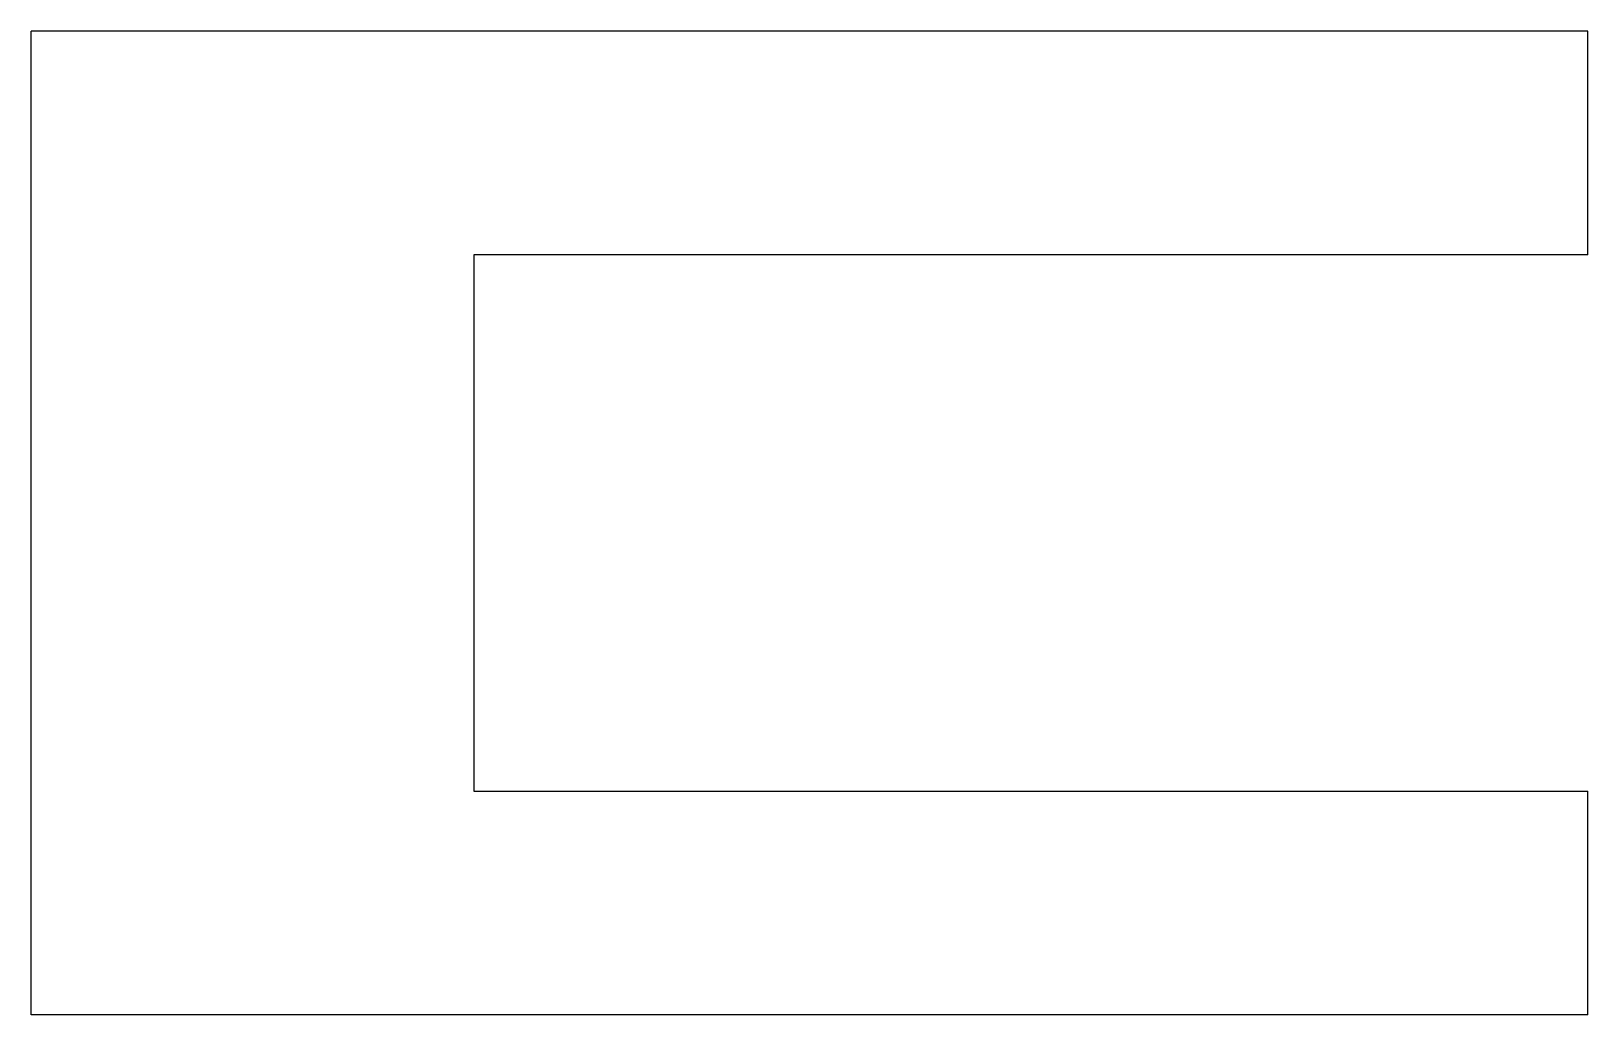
# Model space of a CAD drawing. Header units: metres. Extents: x -29.9 to 4.9, y -22 to 0.
import ezdxf

# ---------------------------------------------------------------- set-up
doc = ezdxf.new("R2010")
doc.units = ezdxf.units.M

msp = doc.modelspace()

# ---------------------------------------------------------------- linework, layer by layer
for points in [[(4.9, 0), (4.204, 0), (3.508, 0), (2.812, 0), (2.116, 0), (1.42, 0), (0.724, 0), (0.028, 0), (-0.668, 0), (-1.364, 0), (-2.06, 0), (-2.756, 0), (-3.452, 0), (-4.148, 0), (-4.844, 0), (-5.54, 0), (-6.236, 0), (-6.932, 0), (-7.628, 0), (-8.324, 0), (-9.02, 0), (-9.716, 0), (-10.412, 0), (-11.108, 0), (-11.804, 0), (-12.5, 0), (-13.196, 0), (-13.892, 0), (-14.588, 0), (-15.284, 0), (-15.98, 0), (-16.676, 0), (-17.372, 0), (-18.068, 0), (-18.764, 0), (-19.46, 0), (-20.156, 0), (-20.852, 0), (-21.548, 0), (-22.244, 0), (-22.94, 0), (-23.636, 0), (-24.332, 0), (-25.028, 0), (-25.724, 0), (-26.42, 0), (-27.116, 0), (-27.812, 0), (-28.508, 0), (-29.204, 0), (-29.9, 0)], [(-29.9, -22), (-29.9, -21.56), (-29.9, -21.12), (-29.9, -20.68), (-29.9, -20.24), (-29.9, -19.8), (-29.9, -19.36), (-29.9, -18.92), (-29.9, -18.48), (-29.9, -18.04), (-29.9, -17.6), (-29.9, -17.16), (-29.9, -16.72), (-29.9, -16.28), (-29.9, -15.84), (-29.9, -15.4), (-29.9, -14.96), (-29.9, -14.52), (-29.9, -14.08), (-29.9, -13.64), (-29.9, -13.2), (-29.9, -12.76), (-29.9, -12.32), (-29.9, -11.88), (-29.9, -11.44), (-29.9, -11), (-29.9, -10.56), (-29.9, -10.12), (-29.9, -9.68), (-29.9, -9.24), (-29.9, -8.8), (-29.9, -8.36), (-29.9, -7.92), (-29.9, -7.48), (-29.9, -7.04), (-29.9, -6.6), (-29.9, -6.16), (-29.9, -5.72), (-29.9, -5.28), (-29.9, -4.84), (-29.9, -4.4), (-29.9, -3.96), (-29.9, -3.52), (-29.9, -3.08), (-29.9, -2.64), (-29.9, -2.2), (-29.9, -1.76), (-29.9, -1.32), (-29.9, -0.88), (-29.9, -0.44), (-29.9, 0)], [(4.9, -5), (4.9, -4.9), (4.9, -4.8), (4.9, -4.7), (4.9, -4.6), (4.9, -4.5), (4.9, -4.4), (4.9, -4.3), (4.9, -4.2), (4.9, -4.1), (4.9, -4), (4.9, -3.9), (4.9, -3.8), (4.9, -3.7), (4.9, -3.6), (4.9, -3.5), (4.9, -3.4), (4.9, -3.3), (4.9, -3.2), (4.9, -3.1), (4.9, -3), (4.9, -2.9), (4.9, -2.8), (4.9, -2.7), (4.9, -2.6), (4.9, -2.5), (4.9, -2.4), (4.9, -2.3), (4.9, -2.2), (4.9, -2.1), (4.9, -2), (4.9, -1.9), (4.9, -1.8), (4.9, -1.7), (4.9, -1.6), (4.9, -1.5), (4.9, -1.4), (4.9, -1.3), (4.9, -1.2), (4.9, -1.1), (4.9, -1), (4.9, -0.9), (4.9, -0.8), (4.9, -0.7), (4.9, -0.6), (4.9, -0.5), (4.9, -0.4), (4.9, -0.3), (4.9, -0.2), (4.9, -0.1), (4.9, 0)], [(4.9, -5), (4.402, -5), (3.904, -5), (3.406, -5), (2.908, -5), (2.41, -5), (1.912, -5), (1.414, -5), (0.916, -5), (0.418, -5), (-0.08, -5), (-0.578, -5), (-1.076, -5), (-1.574, -5), (-2.072, -5), (-2.57, -5), (-3.068, -5), (-3.566, -5), (-4.064, -5), (-4.562, -5), (-5.06, -5), (-5.558, -5), (-6.056, -5), (-6.554, -5), (-7.052, -5), (-7.55, -5), (-8.048, -5), (-8.546, -5), (-9.044, -5), (-9.542, -5), (-10.04, -5), (-10.538, -5), (-11.036, -5), (-11.534, -5), (-12.032, -5), (-12.53, -5), (-13.028, -5), (-13.526, -5), (-14.024, -5), (-14.522, -5), (-15.02, -5), (-15.518, -5), (-16.016, -5), (-16.514, -5), (-17.012, -5), (-17.51, -5), (-18.008, -5), (-18.506, -5), (-19.004, -5), (-19.502, -5), (-20, -5)], [(-20, -5), (-20, -5.24), (-20, -5.48), (-20, -5.72), (-20, -5.96), (-20, -6.2), (-20, -6.44), (-20, -6.68), (-20, -6.92), (-20, -7.16), (-20, -7.4), (-20, -7.64), (-20, -7.88), (-20, -8.12), (-20, -8.36), (-20, -8.6), (-20, -8.84), (-20, -9.08), (-20, -9.32), (-20, -9.56), (-20, -9.8), (-20, -10.04), (-20, -10.28), (-20, -10.52), (-20, -10.76), (-20, -11), (-20, -11.24), (-20, -11.48), (-20, -11.72), (-20, -11.96), (-20, -12.2), (-20, -12.44), (-20, -12.68), (-20, -12.92), (-20, -13.16), (-20, -13.4), (-20, -13.64), (-20, -13.88), (-20, -14.12), (-20, -14.36), (-20, -14.6), (-20, -14.84), (-20, -15.08), (-20, -15.32), (-20, -15.56), (-20, -15.8), (-20, -16.04), (-20, -16.28), (-20, -16.52), (-20, -16.76), (-20, -17)], [(-20, -17), (-19.502, -17), (-19.004, -17), (-18.506, -17), (-18.008, -17), (-17.51, -17), (-17.012, -17), (-16.514, -17), (-16.016, -17), (-15.518, -17), (-15.02, -17), (-14.522, -17), (-14.024, -17), (-13.526, -17), (-13.028, -17), (-12.53, -17), (-12.032, -17), (-11.534, -17), (-11.036, -17), (-10.538, -17), (-10.04, -17), (-9.542, -17), (-9.044, -17), (-8.546, -17), (-8.048, -17), (-7.55, -17), (-7.052, -17), (-6.554, -17), (-6.056, -17), (-5.558, -17), (-5.06, -17), (-4.562, -17), (-4.064, -17), (-3.566, -17), (-3.068, -17), (-2.57, -17), (-2.072, -17), (-1.574, -17), (-1.076, -17), (-0.578, -17), (-0.08, -17), (0.418, -17), (0.916, -17), (1.414, -17), (1.912, -17), (2.41, -17), (2.908, -17), (3.406, -17), (3.904, -17), (4.402, -17), (4.9, -17)], [(4.9, -22), (4.9, -21.9), (4.9, -21.8), (4.9, -21.7), (4.9, -21.6), (4.9, -21.5), (4.9, -21.4), (4.9, -21.3), (4.9, -21.2), (4.9, -21.1), (4.9, -21), (4.9, -20.9), (4.9, -20.8), (4.9, -20.7), (4.9, -20.6), (4.9, -20.5), (4.9, -20.4), (4.9, -20.3), (4.9, -20.2), (4.9, -20.1), (4.9, -20), (4.9, -19.9), (4.9, -19.8), (4.9, -19.7), (4.9, -19.6), (4.9, -19.5), (4.9, -19.4), (4.9, -19.3), (4.9, -19.2), (4.9, -19.1), (4.9, -19), (4.9, -18.9), (4.9, -18.8), (4.9, -18.7), (4.9, -18.6), (4.9, -18.5), (4.9, -18.4), (4.9, -18.3), (4.9, -18.2), (4.9, -18.1), (4.9, -18), (4.9, -17.9), (4.9, -17.8), (4.9, -17.7), (4.9, -17.6), (4.9, -17.5), (4.9, -17.4), (4.9, -17.3), (4.9, -17.2), (4.9, -17.1), (4.9, -17)], [(4.9, -22), (4.204, -22), (3.508, -22), (2.812, -22), (2.116, -22), (1.42, -22), (0.724, -22), (0.028, -22), (-0.668, -22), (-1.364, -22), (-2.06, -22), (-2.756, -22), (-3.452, -22), (-4.148, -22), (-4.844, -22), (-5.54, -22), (-6.236, -22), (-6.932, -22), (-7.628, -22), (-8.324, -22), (-9.02, -22), (-9.716, -22), (-10.412, -22), (-11.108, -22), (-11.804, -22), (-12.5, -22), (-13.196, -22), (-13.892, -22), (-14.588, -22), (-15.284, -22), (-15.98, -22), (-16.676, -22), (-17.372, -22), (-18.068, -22), (-18.764, -22), (-19.46, -22), (-20.156, -22), (-20.852, -22), (-21.548, -22), (-22.244, -22), (-22.94, -22), (-23.636, -22), (-24.332, -22), (-25.028, -22), (-25.724, -22), (-26.42, -22), (-27.116, -22), (-27.812, -22), (-28.508, -22), (-29.204, -22), (-29.9, -22)]]:
    msp.add_lwpolyline(points)

doc.saveas('drawing.dxf')
